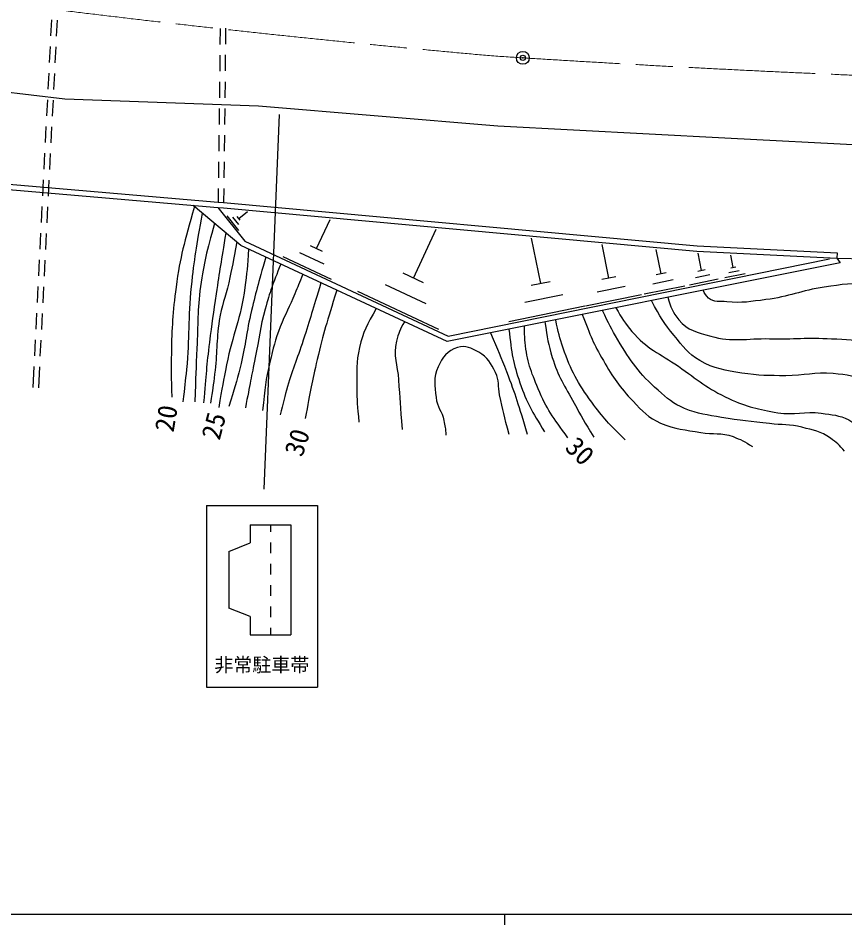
# Model space of a CAD drawing. Units: millimetres, scale not verified. Extents: x 40000 to 680000, y 20000 to 380000.
# Drawn here: x 121950 to 200248, y 204000 to 289909 of the extents above; entities that cross this region are included whole.
import ezdxf
from ezdxf.enums import TextEntityAlignment as Align

# ---------------------------------------------------------------- set-up
doc = ezdxf.new("R2010")
doc.units = ezdxf.units.MM
doc.header["$LTSCALE"] = 1000
doc.header["$PDMODE"] = 32
doc.header["$PDSIZE"] = 500
doc.linetypes.add('CHAIN', pattern=[18.5, 12, -1.5, 3.5, -1.5])
for name, color, linetype, lineweight in [('M-BGD', 7, 'Continuous', 25), ('M-BMK', 2, 'CHAIN', 13), ('M-BMK-SRVR', 3, 'Continuous', 25), ('M-STR-STRC', 7, 'Continuous', 25), ('M-TTL-BAND', 7, 'Continuous', 25)]:
    doc.layers.add(name, color=color, linetype=linetype, lineweight=lineweight)
doc.styles.add('ＭＳ ゴシック', font='')
doc.styles.get('ＭＳ ゴシック').set_extended_font_data('MS Gothic')

msp = doc.modelspace()

# ---------------------------------------------------------------- linework, layer by layer
at = {"layer": 'M-BGD'}
for p, q in [((125056, 288226), (125133, 289742)), ((125591, 288199), (125668, 289715)), ((141084, 288940), (141067, 287422)), ((141602, 288948), (141585, 287430)), ((124928, 285699), (125005, 287215)), ((125462, 285672), (125539, 287188)), ((141055, 286410), (141037, 284893)), ((141573, 286419), (141555, 284901)), ((106650, 284675), (126370, 282251)), ((124800, 283173), (124877, 284689)), ((125334, 283146), (125411, 284662)), ((141025, 283881), (141008, 282363)), ((141543, 283889), (141526, 282371)), ((124671, 280646), (124748, 282162)), ((125206, 280619), (125283, 282135)), ((126370, 282251), (144715, 281596)), ((140996, 281351), (140978, 279833)), ((141514, 281359), (141496, 279841)), ((144715, 281596), (167384, 279696)), ((124543, 278120), (124620, 279635)), ((125078, 278092), (125155, 279608)), ((167384, 279696), (188873, 278582)), ((140966, 278821), (140948, 277304)), ((141484, 278830), (141466, 277312)), ((188873, 278582), (214032, 277271)), ((124415, 275593), (124492, 277109)), ((124949, 275566), (125026, 277082)), ((140937, 276292), (140919, 274774)), ((141455, 276300), (141437, 274782)), ((114128, 274783), (140892, 272459)), ((124286, 273066), (124363, 274582)), ((124821, 273039), (124898, 274555)), ((140907, 273762), (140892, 272459)), ((141425, 273770), (141410, 272453)), ((140892, 272459), (141410, 272453)), ((141410, 272453), (186251, 268335)), ((124158, 270540), (124235, 272056)), ((124693, 270513), (124770, 272029)), ((143049, 268369), (138525, 272156)), ((140867, 271953), (143407, 268778)), ((142847, 270933), (143675, 271596)), ((142847, 269802), (141743, 271182)), ((142847, 270368), (142295, 271057)), ((142985, 270761), (142709, 271106)), ((150202, 268069), (151490, 270828)), ((159392, 265287), (161547, 269904)), ((124030, 268013), (124107, 269529)), ((124564, 267986), (124641, 269502)), ((171442, 264756), (170567, 269072)), ((162580, 259268), (143049, 268369)), ((143407, 268778), (162682, 259779)), ((150777, 267801), (149627, 268337)), ((177892, 265275), (177247, 268459)), ((186251, 268335), (199509, 267664)), ((151642, 265156), (147045, 267303)), ((150922, 266613), (148623, 267686)), ((182854, 265675), (182386, 267987)), ((186673, 265984), (186340, 267626)), ((189684, 266270), (189447, 267444)), ((199509, 267664), (199484, 267159)), ((123901, 265487), (123978, 267003)), ((124436, 265459), (124513, 266975)), ((199802, 266733), (162580, 259268)), ((162682, 259779), (198779, 267091)), ((189929, 266319), (189440, 266220)), ((199484, 267159), (199802, 266733)), ((199484, 267159), (216366, 266762)), ((160353, 264838), (158430, 265736)), ((183335, 265773), (182372, 265578)), ((187468, 265576), (186099, 265298)), ((187015, 266054), (186331, 265915)), ((190821, 265685), (188865, 265289)), ((190253, 265977), (189274, 265779)), ((160597, 262850), (156750, 264646)), ((172341, 264938), (170542, 264573)), ((178555, 265410), (177229, 265141)), ((183973, 265100), (182047, 264710)), ((188263, 265167), (185526, 264613)), ((123773, 262960), (123850, 264476)), ((124308, 262933), (124385, 264449)), ((161802, 260413), (154108, 264006)), ((179433, 264483), (176780, 263946)), ((185092, 264525), (181240, 263744)), ((173532, 263681), (169934, 262952)), ((180974, 263691), (175669, 262616)), ((175622, 262606), (168427, 261149)), ((123645, 260433), (123722, 261949)), ((124179, 260406), (124256, 261922)), ((123517, 257907), (123594, 259423)), ((124051, 257880), (124128, 259396)), ((123364, 254907), (123465, 256896)), ((123899, 254879), (124000, 256869))]:
    msp.add_line(p, q, dxfattribs=at)
msp.add_lwpolyline([(91626, 271693), (92793, 277800), (114065, 274281), (140867, 271953), (141384, 271947), (186215, 267830), (199484, 267159)], dxfattribs=at)
for points, knots in [([(138645, 272056), (137663, 268549), (137314, 267453), (136906, 264422), (136579, 261990), (136503, 260608), (136462, 258154), (136435, 256535), (136436, 255977), (136511, 254009)], [0, 0, 0, 0, 1, 1, 1, 2, 2, 2, 3, 3, 3, 3]), ([(139377, 271443), (138788, 268156), (138630, 267209), (138337, 264471), (138011, 261419), (138199, 259679), (137893, 256624), (137773, 255428), (137739, 255027), (137547, 253565)], [0, 0, 0, 0, 1, 1, 1, 2, 2, 2, 3, 3, 3, 3]), ([(140549, 270462), (139795, 267714), (139548, 266846), (139225, 264471), (138919, 262213), (138989, 260924), (138880, 258648), (138785, 256663), (138762, 256027), (138683, 253565)], [0, 0, 0, 0, 1, 1, 1, 2, 2, 2, 3, 3, 3, 3]), ([(141615, 269570), (141159, 266765), (141038, 266045), (140706, 263780), (140443, 261989), (140282, 260988), (140064, 259191), (139794, 256961), (139743, 256222), (139521, 253466)], [0, 0, 0, 0, 1, 1, 1, 2, 2, 2, 3, 3, 3, 3]), ([(142647, 268705), (142316, 266835), (142229, 266327), (141890, 264817), (141578, 263421), (141218, 262678), (141002, 261264), (140701, 259293), (140808, 258158), (140558, 256180), (140421, 255098), (140375, 254738), (140163, 253417)], [0, 0, 0, 0, 1, 1, 1, 2, 2, 2, 3, 3, 3, 4, 4, 4, 4]), ([(143764, 268036), (143679, 266319), (143608, 265797), (143420, 264373), (143037, 261466), (142264, 259944), (141693, 257069), (141380, 255493), (141276, 254969), (140953, 253022)], [0, 0, 0, 0, 1, 1, 1, 2, 2, 2, 3, 3, 3, 3]), ([(145404, 267271), (144663, 264673), (144453, 263959), (143963, 261806), (143523, 259871), (143467, 258745), (142976, 256822), (142603, 255362), (142455, 254860), (141890, 253121)], [0, 0, 0, 0, 1, 1, 1, 2, 2, 2, 3, 3, 3, 3]), ([(146823, 266610), (146048, 264647), (145815, 264047), (145345, 262349), (144857, 260586), (144767, 259554), (144407, 257760), (144033, 255891), (143919, 255301), (143470, 252972)], [0, 0, 0, 0, 1, 1, 1, 2, 2, 2, 3, 3, 3, 3]), ([(148907, 265639), (148556, 264739), (148458, 264503), (148158, 263780), (147648, 262553), (147253, 261912), (146776, 260671), (146285, 259396), (146104, 258645), (145789, 257315), (145371, 255551), (145327, 254883), (145098, 252726)], [0, 0, 0, 0, 1, 1, 1, 2, 2, 2, 3, 3, 3, 4, 4, 4, 4]), ([(150625, 264838), (149833, 262195), (149630, 261508), (148948, 259388), (148350, 257531), (147887, 256531), (147368, 254650), (147120, 253749), (147033, 253443), (146776, 252331)], [0, 0, 0, 0, 1, 1, 1, 2, 2, 2, 3, 3, 3, 3]), ([(213104, 252035), (212326, 253065), (212080, 253456), (211574, 254453), (210843, 255894), (210826, 256860), (210341, 258401), (209843, 259983), (210071, 261135), (209057, 262448), (208221, 263532), (207385, 263862), (206096, 264323), (204833, 264775), (204032, 264723), (202691, 264767), (200971, 264824), (200001, 264675), (198299, 264422), (196115, 264097), (194963, 263510), (192771, 263238), (191335, 263059), (190509, 262883), (189070, 263040), (188386, 263115), (187846, 262917), (187343, 263386), (187084, 263627), (186961, 263798), (186828, 264131)], [0, 0, 0, 0, 1, 1, 1, 2, 2, 2, 3, 3, 3, 4, 4, 4, 5, 5, 5, 6, 6, 6, 7, 7, 7, 8, 8, 8, 9, 9, 9, 10, 10, 10, 10]), ([(152125, 264139), (151173, 261026), (150893, 260159), (150280, 257562), (149770, 255399), (149624, 254655), (149145, 251985)], [0, 0, 0, 0, 1, 1, 1, 2, 2, 2, 2]), ([(207330, 248728), (206723, 250414), (206469, 251085), (205553, 252380), (204586, 253750), (203977, 254610), (202494, 255391), (201298, 256020), (200484, 256112), (199138, 256230), (197389, 256382), (196403, 256026), (194647, 256032), (193025, 256038), (192102, 256016), (190501, 256279), (188894, 256544), (187918, 256656), (186504, 257463), (185356, 258119), (184939, 258822), (184086, 259832), (183088, 261014), (182803, 261569), (181922, 263147)], [0, 0, 0, 0, 1, 1, 1, 2, 2, 2, 3, 3, 3, 4, 4, 4, 5, 5, 5, 6, 6, 6, 7, 7, 7, 8, 8, 8, 8]), ([(183488, 263461), (183735, 262520), (183936, 262032), (184530, 261313), (185370, 260296), (186274, 260151), (187540, 259783), (189634, 259175), (190937, 259585), (193117, 259536), (195410, 259485), (196699, 259665), (198990, 259536), (200424, 259455), (201259, 259482), (202642, 259092), (204271, 258633), (205022, 257915), (206392, 256921), (207342, 256231), (207905, 255833), (208613, 254897), (209289, 254003), (209459, 253363), (209896, 252331), (210525, 250849), (210634, 250237), (211081, 248383)], [0, 0, 0, 0, 1, 1, 1, 2, 2, 2, 3, 3, 3, 4, 4, 4, 5, 5, 5, 6, 6, 6, 7, 7, 7, 8, 8, 8, 9, 9, 9, 9]), ([(155868, 262395), (154996, 260848), (154630, 260230), (154278, 258697), (153949, 257266), (154025, 256415), (154031, 254947), (154035, 253653), (154074, 253186), (154228, 251640)], [0, 0, 0, 0, 1, 1, 1, 2, 2, 2, 3, 3, 3, 3]), ([(200224, 248876), (199711, 249480), (199468, 249698), (198891, 250110), (197968, 250770), (197271, 250844), (196177, 251147), (195017, 251467), (194311, 251347), (193117, 251492), (191341, 251707), (190336, 251766), (188577, 252084), (187192, 252335), (186369, 252375), (185073, 252923), (183974, 253387), (183454, 253867), (182556, 254650), (180757, 256220), (179977, 257386), (178756, 259438), (178128, 260492), (177889, 260899), (177291, 262218)], [0, 0, 0, 0, 1, 1, 1, 2, 2, 2, 3, 3, 3, 4, 4, 4, 5, 5, 5, 6, 6, 6, 7, 7, 7, 8, 8, 8, 8]), ([(178563, 262473), (179132, 261414), (179416, 261048), (180088, 260227), (181449, 258566), (182723, 258154), (184480, 256921), (186297, 255646), (187251, 254786), (189268, 253861), (190981, 253075), (192048, 252845), (193907, 252528), (195484, 252259), (196420, 252714), (198003, 252479), (199043, 252325), (199682, 252318), (200618, 251837), (201202, 251538), (201459, 251237), (201901, 250752), (202541, 250050), (202674, 249614), (203086, 248630)], [0, 0, 0, 0, 1, 1, 1, 2, 2, 2, 3, 3, 3, 4, 4, 4, 5, 5, 5, 6, 6, 6, 7, 7, 7, 8, 8, 8, 8]), ([(179447, 249962), (177895, 251460), (177376, 252011), (176288, 253515), (174959, 255353), (174288, 256495), (173574, 258648), (173233, 259677), (173096, 260088), (172860, 261329)], [0, 0, 0, 0, 1, 1, 1, 2, 2, 2, 3, 3, 3, 3]), ([(175384, 261836), (176164, 259777), (176426, 259083), (177374, 257463), (178315, 255856), (178887, 254948), (180187, 253614), (181097, 252680), (181607, 252062), (182803, 251541), (184200, 250933), (185104, 250929), (186603, 250653), (187788, 250434), (188532, 250675), (189662, 250258), (190415, 249981), (190734, 249819), (191488, 249321)], [0, 0, 0, 0, 1, 1, 1, 2, 2, 2, 3, 3, 3, 4, 4, 4, 5, 5, 5, 6, 6, 6, 6]), ([(158549, 261146), (158113, 260403), (157983, 260048), (157781, 259289), (157415, 257909), (157891, 257063), (157979, 255637), (158092, 253805), (158143, 253220), (158324, 250949)], [0, 0, 0, 0, 1, 1, 1, 2, 2, 2, 3, 3, 3, 3]), ([(168419, 260439), (168706, 258107), (168810, 257262), (169478, 255341), (170143, 253428), (170582, 252703), (171797, 250702)], [0, 0, 0, 0, 1, 1, 1, 2, 2, 2, 2]), ([(174018, 250159), (172579, 252129), (172011, 252839), (171205, 254798), (170527, 256447), (170119, 257415), (169971, 259191), (169921, 259794), (169889, 260037), (169918, 260739)], [0, 0, 0, 0, 1, 1, 1, 2, 2, 2, 3, 3, 3, 3]), ([(171844, 261126), (172040, 259580), (172150, 259045), (172537, 257760), (173080, 255960), (173716, 255070), (174610, 253417), (175301, 252140), (175554, 251708), (176486, 250209)], [0, 0, 0, 0, 1, 1, 1, 2, 2, 2, 3, 3, 3, 3]), ([(166673, 260089), (167438, 258361), (167635, 257871), (168195, 256427), (169076, 254154), (169293, 253349), (170169, 250505)], [0, 0, 0, 0, 1, 1, 1, 2, 2, 2, 2]), ([(168441, 250456), (167987, 252250), (167850, 252730), (167553, 254206), (167387, 255033), (167554, 255584), (167158, 256328), (166701, 257187), (166427, 257777), (165579, 258253), (164873, 258649), (164330, 258932), (163556, 258697), (162590, 258405), (162145, 257790), (161730, 256871), (161260, 255833), (161406, 255092), (161532, 253960), (161632, 253069), (162092, 252666), (162272, 251788), (162382, 251254), (162417, 251047), (162470, 250406)], [0, 0, 0, 0, 1, 1, 1, 2, 2, 2, 3, 3, 3, 4, 4, 4, 5, 5, 5, 6, 6, 6, 7, 7, 7, 8, 8, 8, 8])]:
    msp.add_open_spline(points, degree=3, knots=knots, dxfattribs=at)
at = {"layer": 'M-BMK'}
for centre, radius, start, end in [((273723, 1490850), 1209247, 260.23381, 264.93616), ((264106, 1782695), 1499520, 266.28661, 270.09853)]:
    msp.add_arc(centre, radius, start, end, dxfattribs=at)
at = {"layer": 'M-BMK-SRVR'}
msp.add_circle((169752, 286146), 607, dxfattribs=at)
msp.add_point((169752, 286146), dxfattribs=at)
at = {"layer": 'M-STR-STRC'}
for p, q in [((146666, 280768), (145208, 245270)), ((139779, 243732), (139779, 226529)), ((139779, 243732), (150303, 243732)), ((150303, 243732), (150303, 226529)), ((143928, 241911), (147773, 241911)), ((143928, 241911), (143928, 240190)), ((145850, 241911), (145850, 241253)), ((147773, 241911), (147773, 231488)), ((141904, 239381), (143928, 240190)), ((145850, 240241), (145850, 239229)), ((141904, 239381), (141904, 234017)), ((145850, 238217), (145850, 237205)), ((145850, 236193), (145850, 235181)), ((143928, 233208), (141904, 234017)), ((145850, 234169), (145850, 233157)), ((143928, 233208), (143928, 231488)), ((145850, 232145), (145850, 231488)), ((143928, 231488), (147773, 231488)), ((139779, 226529), (150303, 226529))]:
    msp.add_line(p, q, dxfattribs=at)
at = {"layer": 'M-TTL-BAND'}
for p, q in [((40000, 205000), (579000, 205000)), ((168000, 205000), (168000, 204000))]:
    msp.add_line(p, q, dxfattribs=at)

# ---------------------------------------------------------------- texts
at = {"layer": 'M-BGD', "style": 'ＭＳ ゴシック'}
for s, rotation, p in [('20', 80.433, (135965, 251987)), ('25', 75.217, (140462, 251273)), ('30', 72.553, (148362, 249708)), ('30', 315.744, (175168, 248896))]:
    msp.add_text(s, height=1833, rotation=rotation, dxfattribs=at).set_placement(p, align=Align.MIDDLE_CENTER)
at = {"layer": 'M-STR-STRC', "style": 'ＭＳ ゴシック'}
msp.add_text('非常駐車帯', height=1320, dxfattribs=at).set_placement((140528, 227584), align=Align.BOTTOM_LEFT)

doc.saveas('drawing.dxf')
